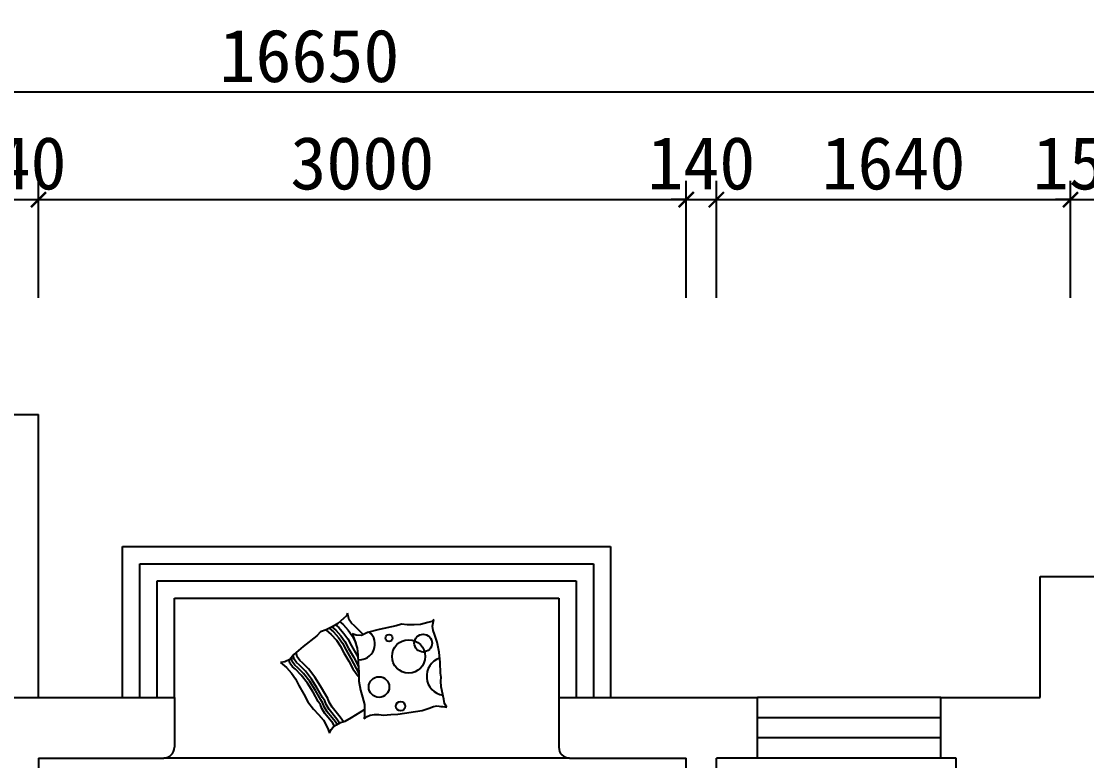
# Model space of a CAD drawing. Header units: millimetres. Extents: x -77055 to 331180, y -861586 to -491011.
# Drawn here: x -28672 to -23738, y -848918 to -845495 of the extents above; entities that cross this region are included whole.
import ezdxf

# ---------------------------------------------------------------- set-up
doc = ezdxf.new("R2010")
doc.units = ezdxf.units.MM
doc.header["$PDMODE"] = 3
doc.layers.add('家具内线', color=8, linetype='Continuous')
doc.layers.add('家具外线', color=4, linetype='Continuous')
doc.styles.get("Standard").update_dxf_attribs({"font": 'simhei.ttf'})
doc.dimstyles.new('ISO-25', dxfattribs={"dimscale": 70, "dimtxt": 3.5, "dimasz": 1, "dimexe": 1.25, "dimexo": 0.625, "dimtad": 1, "dimdec": 0, "dimtxsty": 'Standard', "dimblk": 'ARCHTICK', "dimcen": 2.5, "dimclrd": 3, "dimclre": 3, "dimclrt": 2, "dimadec": 0, "dimazin": 0, "dimtfac": 1, "dimtdec": 0, "dimtix": 1, "dimtmove": 2, "dimatfit": 3, "dimfxl": 1, "dimarcsym": 0})

# ---------------------------------------------------------------- blocks, each defined once
blk = doc.blocks.new('_ArchTick')
at = {"color": 0, "linetype": 'ByBlock', "const_width": 0.15}
blk.add_lwpolyline([(-0.5, -0.5), (0.5, 0.5)], dxfattribs=at)
blk = doc.blocks.new('*D87')
at = {"color": 3, "lineweight": -2}
for p, q in [((-28833, -846774.6), (-28833, -846233.1)), ((-28593, -846774.6), (-28593, -846233.1)), ((-28833, -846320.6), (-28903, -846320.6)), ((-28833, -846320.6), (-28593, -846320.6)), ((-28593, -846320.6), (-28523, -846320.6))]:
    blk.add_line(p, q, dxfattribs=at)
at = {"layer": 'Defpoints', "color": 0}
for p in [(-28593, -846320.6), (-28833, -846818.4), (-28593, -846818.4)]:
    blk.add_point(p, dxfattribs=at)
at = {"color": 3, "lineweight": -2, "xscale": 70, "yscale": 70, "zscale": 70}
blk.add_blockref('_ArchTick', (-28833, -846320.6), dxfattribs=at)
at = {"color": 3, "lineweight": -2, "xscale": 70, "yscale": 70, "zscale": 70, "rotation": 180}
blk.add_blockref('_ArchTick', (-28593, -846320.6), dxfattribs=at)
at = {"color": 2, "insert": (-28713, -846152.9), "char_height": 245, "attachment_point": 5}
blk.add_mtext('240', dxfattribs=at)
blk = doc.blocks.new('*D88')
at = {"color": 3, "lineweight": -2}
for p, q in [((-28593, -846774.6), (-28593, -846233.1)), ((-25593, -846774.6), (-25593, -846233.1)), ((-28593, -846320.6), (-25593, -846320.6))]:
    blk.add_line(p, q, dxfattribs=at)
at = {"layer": 'Defpoints', "color": 0}
for p in [(-25593, -846320.6), (-28593, -846818.4), (-25593, -846818.4)]:
    blk.add_point(p, dxfattribs=at)
at = {"color": 3, "lineweight": -2, "xscale": 70, "yscale": 70, "zscale": 70, "rotation": 180}
blk.add_blockref('_ArchTick', (-28593, -846320.6), dxfattribs=at)
at = {"color": 3, "lineweight": -2, "xscale": 70, "yscale": 70, "zscale": 70}
blk.add_blockref('_ArchTick', (-25593, -846320.6), dxfattribs=at)
at = {"color": 2, "insert": (-27093, -846152.9), "char_height": 245, "attachment_point": 5}
blk.add_mtext('3000', dxfattribs=at)
blk = doc.blocks.new('*D89')
at = {"color": 3, "lineweight": -2}
for p, q in [((-25593, -846774.6), (-25593, -846233.1)), ((-25453, -846774.6), (-25453, -846233.1)), ((-25593, -846320.6), (-25663, -846320.6)), ((-25593, -846320.6), (-25453, -846320.6)), ((-25453, -846320.6), (-25383, -846320.6))]:
    blk.add_line(p, q, dxfattribs=at)
at = {"layer": 'Defpoints', "color": 0}
for p in [(-25453, -846320.6), (-25593, -846818.4), (-25453, -846818.4)]:
    blk.add_point(p, dxfattribs=at)
at = {"color": 3, "lineweight": -2, "xscale": 70, "yscale": 70, "zscale": 70}
blk.add_blockref('_ArchTick', (-25593, -846320.6), dxfattribs=at)
at = {"color": 3, "lineweight": -2, "xscale": 70, "yscale": 70, "zscale": 70, "rotation": 180}
blk.add_blockref('_ArchTick', (-25453, -846320.6), dxfattribs=at)
at = {"color": 2, "insert": (-25523, -846152.9), "char_height": 245, "attachment_point": 5}
blk.add_mtext('140', dxfattribs=at)
blk = doc.blocks.new('*D90')
at = {"color": 3, "lineweight": -2}
for p, q in [((-25453, -846774.6), (-25453, -846233.1)), ((-23813, -846774.6), (-23813, -846233.1)), ((-25453, -846320.6), (-23813, -846320.6))]:
    blk.add_line(p, q, dxfattribs=at)
at = {"layer": 'Defpoints', "color": 0}
for p in [(-23813, -846320.6), (-25453, -846818.4), (-23813, -846818.4)]:
    blk.add_point(p, dxfattribs=at)
at = {"color": 3, "lineweight": -2, "xscale": 70, "yscale": 70, "zscale": 70, "rotation": 180}
blk.add_blockref('_ArchTick', (-25453, -846320.6), dxfattribs=at)
at = {"color": 3, "lineweight": -2, "xscale": 70, "yscale": 70, "zscale": 70}
blk.add_blockref('_ArchTick', (-23813, -846320.6), dxfattribs=at)
at = {"color": 2, "insert": (-24633, -846152.9), "char_height": 245, "attachment_point": 5}
blk.add_mtext('1640', dxfattribs=at)
blk = doc.blocks.new('*D91')
at = {"color": 3, "lineweight": -2}
for p, q in [((-23813, -846774.6), (-23813, -846233.1)), ((-23663, -846774.6), (-23663, -846233.1)), ((-23813, -846320.6), (-23883, -846320.6)), ((-23813, -846320.6), (-23663, -846320.6)), ((-23663, -846320.6), (-23593, -846320.6))]:
    blk.add_line(p, q, dxfattribs=at)
at = {"layer": 'Defpoints', "color": 0}
for p in [(-23663, -846320.6), (-23813, -846818.4), (-23663, -846818.4)]:
    blk.add_point(p, dxfattribs=at)
at = {"color": 3, "lineweight": -2, "xscale": 70, "yscale": 70, "zscale": 70}
blk.add_blockref('_ArchTick', (-23813, -846320.6), dxfattribs=at)
at = {"color": 3, "lineweight": -2, "xscale": 70, "yscale": 70, "zscale": 70, "rotation": 180}
blk.add_blockref('_ArchTick', (-23663, -846320.6), dxfattribs=at)
at = {"color": 2, "insert": (-23738, -846152.9), "char_height": 245, "attachment_point": 5}
blk.add_mtext('150', dxfattribs=at)
blk = doc.blocks.new('*D95')
at = {"color": 3, "lineweight": -2}
for p, q in [((-35663, -846774.6), (-35663, -845735.9)), ((-19013, -846774.6), (-19013, -845735.9)), ((-19013, -845823.4), (-35663, -845823.4))]:
    blk.add_line(p, q, dxfattribs=at)
at = {"layer": 'Defpoints', "color": 0}
for p in [(-35663, -845823.4), (-35663, -846818.4), (-19013, -846818.4)]:
    blk.add_point(p, dxfattribs=at)
at = {"color": 3, "lineweight": -2, "xscale": 70, "yscale": 70, "zscale": 70, "rotation": 180}
blk.add_blockref('_ArchTick', (-35663, -845823.4), dxfattribs=at)
at = {"color": 3, "lineweight": -2, "xscale": 70, "yscale": 70, "zscale": 70}
blk.add_blockref('_ArchTick', (-19013, -845823.4), dxfattribs=at)
at = {"color": 2, "insert": (-27338, -845655.8), "char_height": 245, "attachment_point": 5}
blk.add_mtext('16650', dxfattribs=at)
blk = doc.blocks.new('MK-JJ-0283')
at = {"layer": '家具内线', "color": 1}
for p, q in [((-74631.1, 112377), (-74591.2, 112397.9)), ((-74573.7, 112372.6), (-74506.6, 112411.2)), ((-74558.6, 112355.8), (-74509.3, 112384.2)), ((-74509.3, 112384.2), (-74453.3, 112413.1)), ((-74499.7, 112370.4), (-74412.9, 112415.2)), ((-74484, 112357.5), (-74439.7, 112380.3)), ((-74439.7, 112380.3), (-74397.6, 112412.9)), ((-74696.8, 112324.7), (-74663.3, 112354.7)), ((-74679.3, 112299.4), (-74645.7, 112329.4)), ((-74663.3, 112354.7), (-74631.1, 112377)), ((-74645.7, 112329.4), (-74613.6, 112351.7)), ((-74630.7, 112312.6), (-74598.6, 112334.9)), ((-74621.2, 112298.9), (-74589, 112321.1)), ((-74613.6, 112351.7), (-74573.7, 112372.6)), ((-74598.6, 112334.9), (-74558.6, 112355.8)), ((-74589, 112321.1), (-74549.1, 112342)), ((-74573.3, 112308.2), (-74533.3, 112329.1)), ((-74549.1, 112342), (-74499.7, 112370.4)), ((-74533.3, 112329.1), (-74484, 112357.5)), ((-74134.5, 112326.4), (-74161.6, 112307.6)), ((-74695.1, 112280.9), (-74679.3, 112299.4)), ((-74683.2, 112260.3), (-74664.3, 112282.6)), ((-74675.3, 112244.6), (-74654.7, 112268.8)), ((-74664.3, 112282.6), (-74630.7, 112312.6)), ((-74654.7, 112268.8), (-74621.2, 112298.9)), ((-74639, 112255.9), (-74605.4, 112285.9)), ((-74605.4, 112285.9), (-74573.3, 112308.2)), ((-74218.1, 112261.7), (-74247.3, 112244.9)), ((-74161.6, 112307.6), (-74218.1, 112261.7)), ((-74148.9, 112289.2), (-74205.4, 112243.3)), ((-74134.7, 112278.6), (-74191.3, 112232.7)), ((-74125.2, 112264.8), (-74181.7, 112218.9)), ((-74126.4, 112304.8), (-74148.9, 112289.2)), ((-74118.4, 112289.9), (-74134.7, 112278.6)), ((-74109.1, 112276), (-74125.2, 112264.8)), ((-74665.6, 112224.6), (-74639, 112255.9)), ((-74287.2, 112224), (-74341, 112193.6)), ((-74274.5, 112205.6), (-74328.2, 112175.2)), ((-74260.4, 112195), (-74314.1, 112164.6)), ((-74268.9, 112236.7), (-74287.2, 112224)), ((-74256.1, 112218.4), (-74274.5, 112205.6)), ((-74247.3, 112244.9), (-74268.9, 112236.7)), ((-74242, 112207.7), (-74260.4, 112195)), ((-74234.6, 112226.5), (-74256.1, 112218.4)), ((-74220.4, 112215.9), (-74242, 112207.7)), ((-74205.4, 112243.3), (-74234.6, 112226.5)), ((-74210.9, 112202.1), (-74232.4, 112193.9)), ((-74191.3, 112232.7), (-74220.4, 112215.9)), ((-74181.7, 112218.9), (-74210.9, 112202.1)), ((-74393.1, 112160.9), (-74439.7, 112125.2)), ((-74380.3, 112142.5), (-74427, 112106.8)), ((-74341, 112193.6), (-74393.1, 112160.9)), ((-74328.2, 112175.2), (-74380.3, 112142.5)), ((-74314.1, 112164.6), (-74366.2, 112131.9)), ((-74304.5, 112150.8), (-74356.6, 112118.1)), ((-74250.8, 112181.2), (-74304.5, 112150.8)), ((-74232.4, 112193.9), (-74250.8, 112181.2)), ((-74489.2, 112073.9), (-74509.9, 112059.6)), ((-74474, 112091.3), (-74489.2, 112073.9)), ((-74461.3, 112072.9), (-74476.5, 112055.6)), ((-74439.7, 112125.2), (-74474, 112091.3)), ((-74427, 112106.8), (-74461.3, 112072.9)), ((-74412.8, 112096.2), (-74447.1, 112062.3)), ((-74403.3, 112082.4), (-74437.6, 112048.5)), ((-74366.2, 112131.9), (-74412.8, 112096.2)), ((-74356.6, 112118.1), (-74403.3, 112082.4)), ((-74509.9, 112059.6), (-74535.4, 112053.4)), ((-74497.1, 112041.2), (-74518.5, 112036.1)), ((-74483, 112030.6), (-74504.8, 112025.3)), ((-74476.5, 112055.6), (-74497.1, 112041.2)), ((-74473.4, 112016.8), (-74491.7, 112012.4)), ((-74462.3, 112044.9), (-74483, 112030.6)), ((-74452.8, 112031.2), (-74473.4, 112016.8)), ((-74447.1, 112062.3), (-74462.3, 112044.9)), ((-74437.6, 112048.5), (-74452.8, 112031.2))]:
    blk.add_line(p, q, dxfattribs=at)
at = {"layer": '家具内线'}
blk.add_line((-74713.1, 112305.5), (-74696.8, 112324.7), dxfattribs=at)
at = {"layer": '家具内线', "color": 1}
for centre, radius in [((-74589.1, 112788.6), 51.4), ((-74512.5, 112704.4), 96.3), ((-74223.8, 112657.4), 27.1), ((-74618.5, 112590.7), 20.5), ((-74335, 112532.7), 59.5)]:
    blk.add_circle(centre, radius, dxfattribs=at)
for centre, radius, start, end in [((-74397, 112918.1), 109.8, 198.21699, 352.00294), ((-74583.7, 112418.9), 90.5, 355.24889, 140.31858)]:
    blk.add_arc(centre, radius, start, end, dxfattribs=at)
at = {"layer": '家具外线', "color": 2}
for p, q in [((-74537.6, 112880.3), (-74595.3, 112869.2)), ((-74476.4, 112886.2), (-74537.6, 112880.3)), ((-74414.7, 112889.4), (-74476.4, 112886.2)), ((-74392.6, 112892.6), (-74414.7, 112889.4)), ((-74369.7, 112890.2), (-74392.6, 112892.6)), ((-74336.1, 112892.2), (-74369.7, 112890.2)), ((-74265, 112908), (-74336.1, 112892.2)), ((-74240.1, 112911.6), (-74265, 112908)), ((-74219.5, 112925.8), (-74240.1, 112911.6)), ((-74225.4, 112868.5), (-74223.1, 112891.4)), ((-74223.1, 112891.4), (-74221.9, 112902.9)), ((-74221.9, 112902.9), (-74219.5, 112925.8)), ((-74687.4, 112841.9), (-74725.3, 112850.6)), ((-74725.3, 112850.6), (-74715, 112837.9)), ((-74715, 112837.9), (-74709.1, 112816.2)), ((-74709.1, 112816.2), (-74697.2, 112772.7)), ((-74662.5, 112845.4), (-74687.4, 112841.9)), ((-74641.1, 112854.1), (-74662.5, 112845.4)), ((-74595.3, 112869.2), (-74641.1, 112854.1)), ((-74222.7, 112849.1), (-74225.4, 112868.5)), ((-74213.2, 112822.2), (-74222.7, 112849.1)), ((-74697.2, 112772.7), (-74694.8, 112736.3)), ((-74178.7, 112640.8), (-74198.9, 112781.9)), ((-74694.8, 112696.7), (-74698.3, 112662.3)), ((-74694.8, 112736.3), (-74694.8, 112696.7)), ((-74698.3, 112662.3), (-74688.5, 112632.7)), ((-74688.5, 112632.7), (-74668.6, 112533.8)), ((-74172.7, 112559.7), (-74175.9, 112601.6)), ((-74668.6, 112533.8), (-74650.4, 112465.8)), ((-74177.1, 112530.8), (-74172.7, 112559.7)), ((-74176.3, 112505.5), (-74177.1, 112530.8)), ((-74172.7, 112480.6), (-74176.3, 112505.5)), ((-74650.4, 112465.8), (-74634.2, 112431.4)), ((-74276.6, 112437.5), (-74233.1, 112449.4)), ((-74233.1, 112449.4), (-74196.4, 112449)), ((-74159.7, 112373.6), (-74204.4, 112449.1)), ((-74196.4, 112449), (-74173.9, 112449.4)), ((-74173.9, 112449.4), (-74150.4, 112446.3)), ((-74150.4, 112446.3), (-74164.8, 112464.8)), ((-74688.7, 112391.5), (-74703.9, 112374.2)), ((-74638.7, 112441), (-74688.7, 112391.5)), ((-74635.4, 112400.2), (-74643.3, 112376.5)), ((-74643.3, 112376.5), (-74603.4, 112393.5)), ((-74634.2, 112431.4), (-74635.4, 112400.2)), ((-74603.4, 112393.5), (-74559.9, 112405.4)), ((-74559.9, 112405.4), (-74521.2, 112410.9)), ((-74521.2, 112410.9), (-74476.1, 112411.7)), ((-74476.1, 112411.7), (-74419.3, 112415.1)), ((-74419.3, 112415.1), (-74369.4, 112415.7)), ((-74369.4, 112415.7), (-74317.3, 112426)), ((-74317.3, 112426), (-74276.6, 112437.5)), ((-74724.6, 112359.9), (-74762.4, 112350.7)), ((-74762.4, 112350.7), (-74747.6, 112344)), ((-74747.6, 112344), (-74732.5, 112327.2)), ((-74732.5, 112327.2), (-74702.5, 112293.6)), ((-74703.9, 112374.2), (-74724.6, 112359.9)), ((-74138.1, 112337.5), (-74159.7, 112373.6)), ((-74129.1, 112309.7), (-74138.1, 112337.5)), ((-74702.5, 112293.6), (-74684.1, 112262.1)), ((-74684.1, 112262.1), (-74666.4, 112226.7)), ((-74117, 112287.5), (-74129.1, 112309.7)), ((-74102.7, 112266.8), (-74117, 112287.5)), ((-74088.6, 112256.2), (-74102.7, 112266.8)), ((-74666.4, 112226.7), (-74654.2, 112194.4)), ((-74176.4, 112181.7), (-74142.8, 112211.8)), ((-74142.8, 112211.8), (-74109.8, 112227.9)), ((-74109.8, 112227.9), (-74089.8, 112238.3)), ((-74089.8, 112238.3), (-74067.5, 112246.1)), ((-74067.5, 112246.1), (-74088.6, 112256.2)), ((-74654.2, 112194.4), (-74632.1, 112172.3)), ((-74632.1, 112172.3), (-74570.2, 112092.7)), ((-74249.7, 112120.8), (-74207.7, 112153.3)), ((-74207.7, 112153.3), (-74176.4, 112181.7)), ((-74570.2, 112092.7), (-74523.5, 112040)), ((-74343.4, 112069.5), (-74294, 112097.9)), ((-74294, 112097.9), (-74249.7, 112120.8)), ((-74523.5, 112040), (-74493.6, 112016.5)), ((-74493.6, 112016.5), (-74480.7, 111988)), ((-74449, 111996.3), (-74415.5, 112026.4)), ((-74415.5, 112026.4), (-74383.3, 112048.6)), ((-74383.3, 112048.6), (-74343.4, 112069.5)), ((-74480.7, 111988), (-74477.1, 111963.3)), ((-74477.1, 111963.3), (-74449, 111996.3))]:
    blk.add_line(p, q, dxfattribs=at)
at = {"layer": '家具外线'}
for p, q in [((-74198.9, 112781.9), (-74213.2, 112822.2)), ((-74175.9, 112601.6), (-74178.7, 112640.8)), ((-74164.8, 112464.8), (-74172.7, 112480.6))]:
    blk.add_line(p, q, dxfattribs=at)

msp = doc.modelspace()

# ---------------------------------------------------------------- linework, layer by layer
at = {"color": 251}
for p, q in [((-32263, -847316.1), (-28593, -847316.1)), ((-28593, -848626.1), (-28593, -847316.1)), ((-28203, -848626.1), (-28203, -847926.1)), ((-28203, -847926.1), (-25943, -847926.1)), ((-25943, -847926.1), (-25943, -848626.1)), ((-27963, -848626.1), (-27963, -848166.1)), ((-27963, -848166.1), (-26183, -848166.1)), ((-26183, -848166.1), (-26183, -848626.1)), ((-24413, -848626.1), (-25263, -848626.1)), ((-26133, -848906.1), (-28013, -848906.1)), ((-24413, -848906.1), (-25263, -848906.1))]:
    msp.add_line(p, q, dxfattribs=at)
at = {"color": 4}
for p, q in [((-28123, -848626.1), (-28123, -848006.1)), ((-28123, -848006.1), (-26023, -848006.1)), ((-26023, -848006.1), (-26023, -848626.1)), ((-28043, -848626.1), (-28043, -848086.1)), ((-28043, -848086.1), (-26103, -848086.1)), ((-26103, -848086.1), (-26103, -848626.1)), ((-24413, -848719.5), (-25263, -848719.5)), ((-24413, -848812.8), (-25263, -848812.8))]:
    msp.add_line(p, q, dxfattribs=at)
for p, q in [((-23953, -848066.1), (-22653, -848066.1)), ((-23953, -848626.1), (-23953, -848066.1)), ((-29293, -848626.1), (-27963, -848626.1)), ((-27963, -848626.1), (-27963, -848856.1)), ((-26183, -848626.1), (-25263, -848626.1)), ((-26183, -848626.1), (-26183, -848856.1)), ((-25263, -848906.1), (-25263, -848626.1)), ((-24413, -848626.1), (-23953, -848626.1)), ((-24413, -848906.1), (-24413, -848626.1)), ((-28593, -848906.1), (-28593, -851806.1)), ((-28593, -848906.1), (-28013, -848906.1)), ((-26133, -848906.1), (-25593, -848906.1)), ((-25593, -851946.1), (-25593, -848906.1)), ((-25453, -851946.1), (-25453, -848906.1)), ((-25233, -848906.1), (-25453, -848906.1)), ((-24343, -848906.1), (-24413, -848906.1)), ((-24343, -849656.1), (-24343, -848906.1))]:
    msp.add_line(p, q)
for centre, start, end in [((-28013, -848856.1), 270, 0), ((-26133, -848856.1), 180, 270)]:
    msp.add_arc(centre, 50, start, end)

# ---------------------------------------------------------------- block references
at = {"layer": '家具外线', "xscale": 0.8000000000029103, "yscale": 0.8000000000029103, "zscale": 0.8, "rotation": 270}
msp.add_blockref('MK-JJ-0283', (-117041.9, -908045.2), dxfattribs=at)

# ---------------------------------------------------------------- dimensions: what is measured, and where the dimension line sits
at = {"color": 251}
for base, p1, p2, picture, middle in [((-35663, -845823.4), (-19013, -846818.4), (-35663, -846818.4), '*D95', (-27338, -845655.8)), ((-28593, -846320.6), (-28833, -846818.4), (-28593, -846818.4), '*D87', (-28713, -846152.9)), ((-25593, -846320.6), (-28593, -846818.4), (-25593, -846818.4), '*D88', (-27093, -846152.9)), ((-25453, -846320.6), (-25593, -846818.4), (-25453, -846818.4), '*D89', (-25523, -846152.9)), ((-23813, -846320.6), (-25453, -846818.4), (-23813, -846818.4), '*D90', (-24633, -846152.9)), ((-23663, -846320.6), (-23813, -846818.4), (-23663, -846818.4), '*D91', (-23738, -846152.9))]:
    dim = msp.add_linear_dim(base=base, p1=p1, p2=p2, dimstyle='ISO-25', dxfattribs=at)
    dim.commit()
    dim.dimension.update_dxf_attribs({"geometry": picture, "text_midpoint": middle})

doc.saveas('drawing.dxf')
